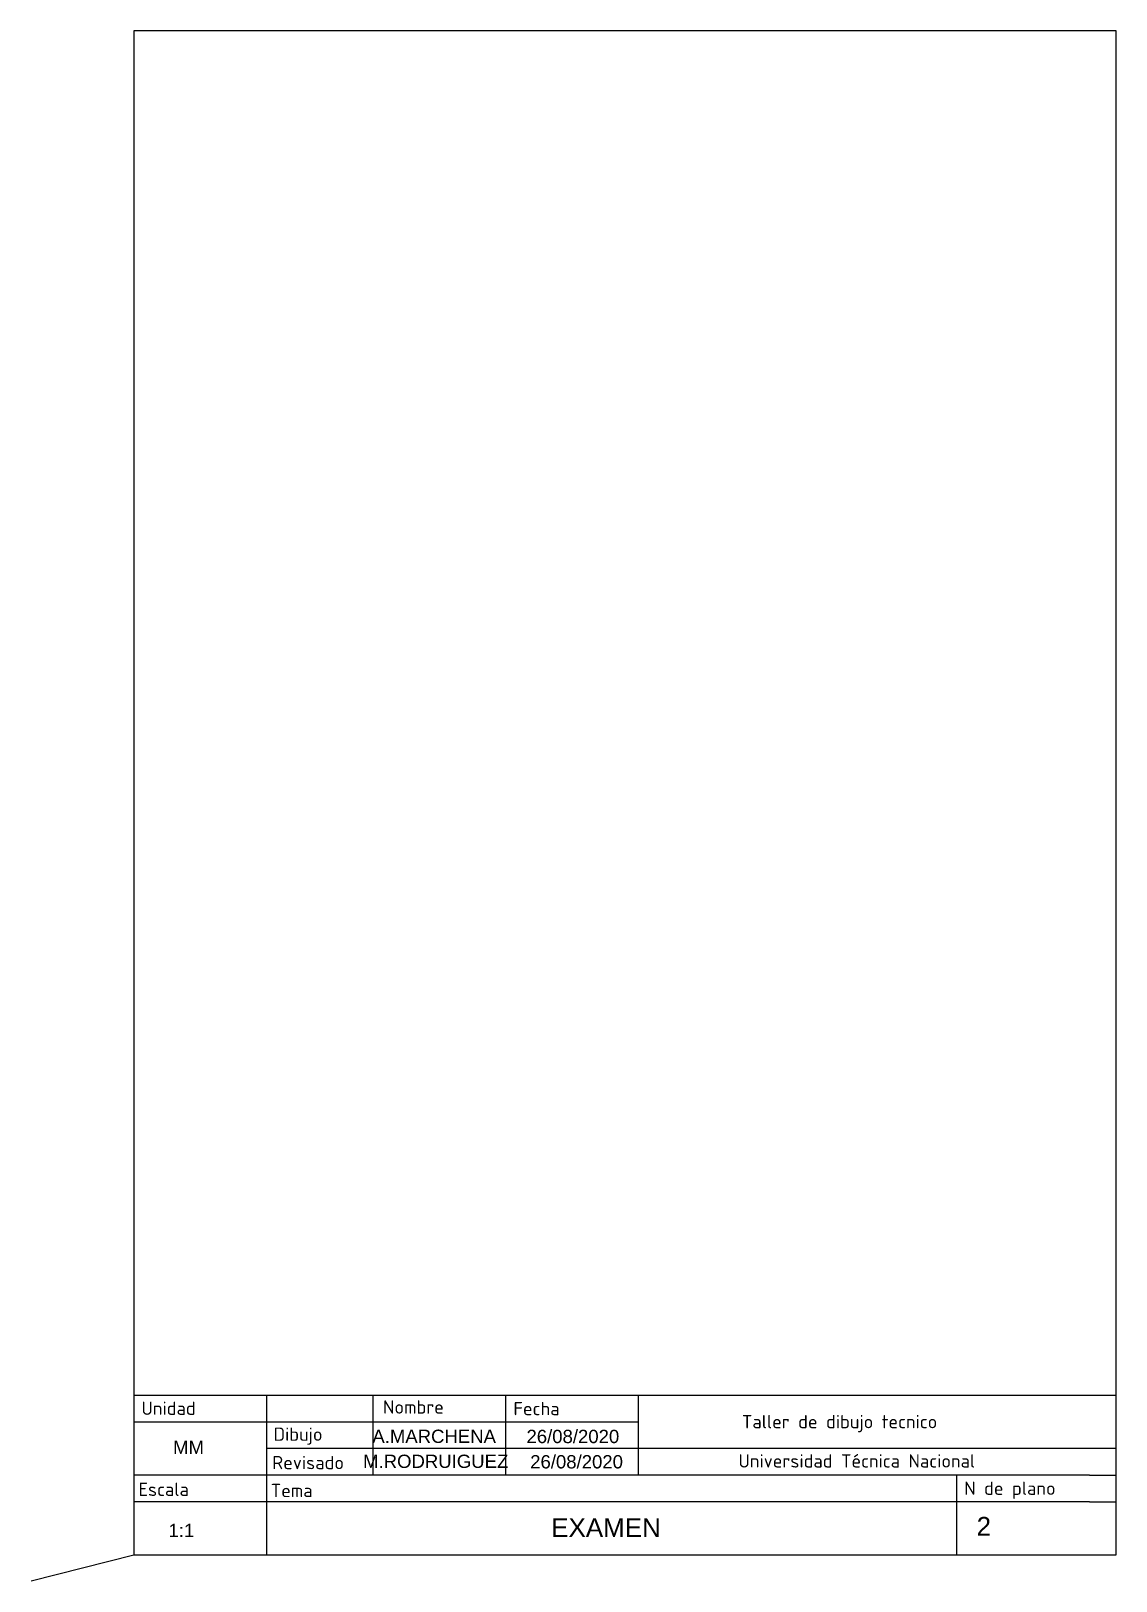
# Paper-space layout 'Presentación2' of a CAD drawing. Header units: millimetres. Extents: x -1 to 204, y -1 to 291.
import ezdxf
from ezdxf.enums import TextEntityAlignment as Align

# ---------------------------------------------------------------- set-up
doc = ezdxf.new("R2010")
doc.units = ezdxf.units.MM
for name, color, linetype in [('CajetinAtributos', 14, 'Continuous'), ('CajetinLine', 150, 'Continuous'), ('CajetinTexto', 18, 'Continuous'), ('Cotas', 5, 'Continuous')]:
    doc.layers.add(name, color=color, linetype=linetype)
doc.styles.get("Standard").update_dxf_attribs({"font": 'arial.ttf'})

psp = doc.layouts.new('Presentación2')

# ---------------------------------------------------------------- linework, layer by layer
at = {"color": 150}
for p, q in [((48.58, 34.17), (18.58, 34.17)), ((18.58, 34.17), (18.58, 4.17)), ((43.58, 34.17), (43.58, 4.17)), ((198.58, 34.17), (48.58, 34.17)), ((63.58, 34.17), (63.58, 19.17)), ((88.58, 34.17), (88.58, 19.17)), ((113.58, 34.17), (113.58, 19.17)), ((48.58, 29.17), (18.58, 29.17)), ((113.58, 29.17), (48.58, 29.17)), ((48.58, 24.17), (43.58, 24.17)), ((198.58, 24.17), (48.58, 24.17)), ((48.58, 19.17), (18.58, 19.17)), ((198.58, 19.17), (48.58, 19.17)), ((48.58, 14.17), (18.58, 14.17)), ((198.58, 14.17), (48.58, 14.17))]:
    psp.add_line(p, q, dxfattribs=at)
psp.add_line((-0.8, -0.76), (18.58, 4.17))
at = {"layer": 'CajetinLine'}
for p, q in [((203.58, 34.17), (198.58, 34.17)), ((203.58, 24.17), (203.58, 34.17)), ((203.58, 24.17), (198.58, 24.17)), ((203.58, 4.17), (203.58, 24.17)), ((173.61, 4.17), (173.61, 19.17)), ((198.58, 19.17), (203.58, 19.17)), ((198.58, 14.17), (203.58, 14.17)), ((18.58, 4.17), (203.58, 4.17))]:
    psp.add_line(p, q, dxfattribs=at)
at = {"layer": 'Cotas'}
for p, q in [((203.58, 291.17), (18.58, 291.17)), ((18.58, 291.17), (18.58, 4.17)), ((203.58, 4.17), (203.58, 291.17)), ((18.58, 4.17), (203.58, 4.17))]:
    psp.add_line(p, q, dxfattribs=at)

# ---------------------------------------------------------------- texts
at = {"layer": 'CajetinAtributos'}
for tag, text, p in [('A.MARCHENA', 'A.Marchena.M', (75.14, 26.49)), ('M.RODRUIGUEZ', 'M.Rodruiguez.C', (75.43, 21.78))]:
    psp.add_attdef(tag, text=text, height=2.5, dxfattribs=at).set_placement(p, align=Align.MIDDLE_CENTER)
for tag, p, s, height in [('26/08/2020', (92.53, 25.21), '26/08/2020', 2.5), ('MM', (25.96, 23.17), 'mm', 2.5), ('26/08/2020', (93.23, 20.44), '26/08/2020', 2.5), ('1:1', (25.09, 7.51), '1:1', 2.5), ('EXAMEN', (97.19, 7.54), 'EXAMEN', 3.5), ('2', (177.33, 7.8), '4', 3.5)]:
    psp.add_attdef(tag, p, s, height=height, dxfattribs=at)
at = {"layer": 'CajetinTexto', "char_height": 2.5}
for s, width, heights, insert, attachment_point in [('{\\fISOCPEUR|b0|i0|c0|p34;Unidad}', 25, [0], (20, 31.77), 4), ('{\\fISOCPEUR|b0|i0|c0|p34;Nombre}', 25, [0], (65.51, 32), 4), ('{\\fISOCPEUR|b0|i0|c0|p34;Fecha}', 25, [0], (90.07, 31.71), 4), ('{\\fISOCPEUR|b0|i0|c0|p34;Taller de dibujo tecnico}', 69.5267, [5.81], (151.51, 28.87), 5), ('{\\fISOCPEUR|b0|i0|c0|p34;Dibujo}', 25, [0], (44.9, 26.51), 4), ('{\\fISOCPEUR|b0|i0|c0|p34;Revisado}', 25, [0], (44.64, 21.54), 4), ('{\\fISOCPEUR|b0|i0|c0|p34;Universidad Técnica Nacional}', 69.5267, [5.81], (154.75, 21.85), 5), ('{\\fISOCPEUR|b0|i0|c0|p34;Escala}', 25, [0], (19.45, 16.5), 4), ('{\\fISOCPEUR|b0|i0|c0|p34;Tema}', 25, [0], (44.36, 16.28), 4), ('{\\fISOCPEUR|b0|i0|c0|p34;N de plano}', 28.8537, [0], (174.99, 16.33), 4)]:
    psp.add_mtext_dynamic_manual_height_columns(s, width=width, gutter_width=12.5, heights=heights, dxfattribs=dict(at, insert=insert, attachment_point=attachment_point))

doc.saveas('drawing.dxf')
